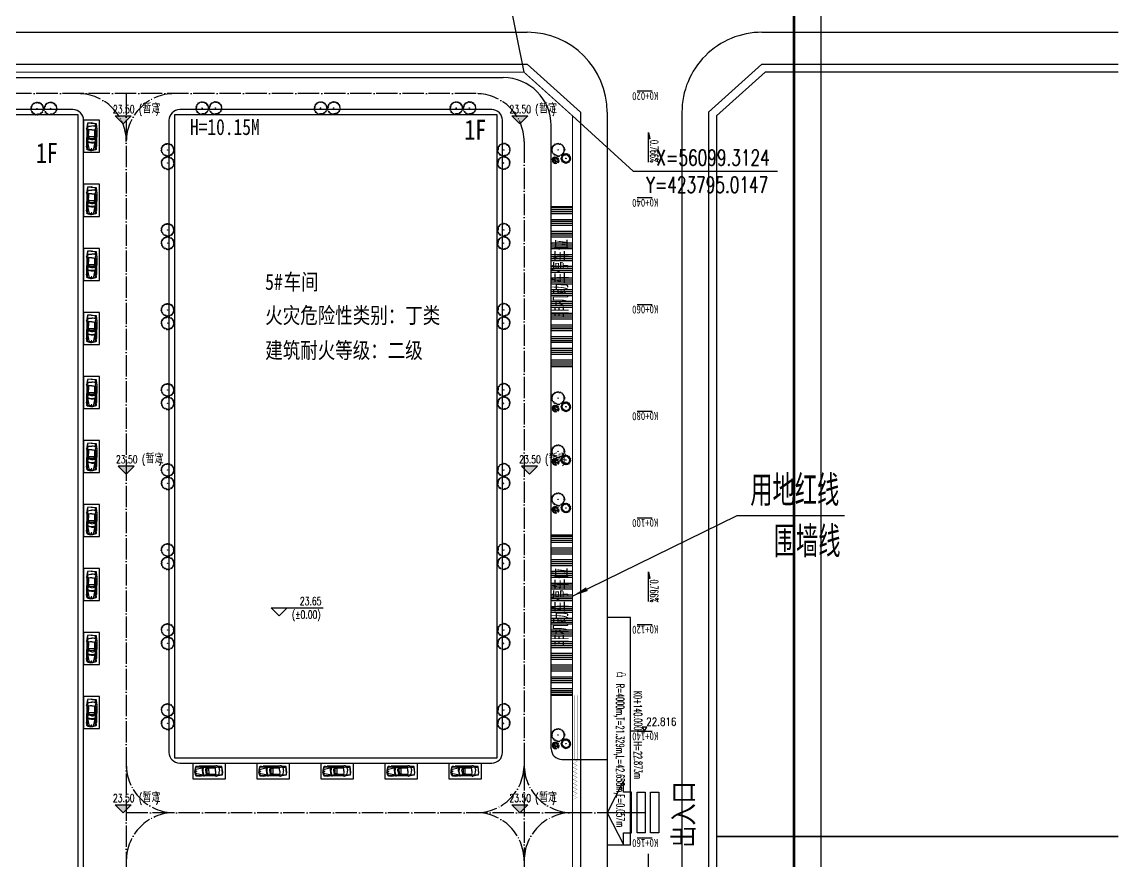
# Model space of a CAD drawing. Header units: millimetres. Extents: x 418304 to 847498, y 48187 to 111456.
# Drawn here: x 423691.9 to 423897.2, y 53794.3 to 53951.6 of the extents above; entities that cross this region are included whole.
import ezdxf

# ---------------------------------------------------------------- set-up
doc = ezdxf.new("R2010")
doc.units = ezdxf.units.MM
doc.header["$LTSCALE"] = 1000
doc.linetypes.add('DASH', pattern=[0.35, 0.25, -0.1])
doc.linetypes.add('DOTE', pattern=[2.42, 2, -0.2, 0.02, -0.2])
for name, color, linetype in [('A绿-1', 82, 'Continuous'), ('DIM_COOR', 3, 'Continuous'), ('DIM_ELEV', 3, 'Continuous'), ('DIM_LEAD', 3, 'Continuous'), ('PUB_TEXT', 7, 'Continuous'), ('TK', 4, 'Continuous'), ('TREE', 74, 'Continuous'), ('围墙线', 7, 'Continuous'), ('建设布局', 7, 'Continuous'), ('道路', 4, 'Continuous'), ('道路中心线', 1, 'DOTE'), ('道路线', 142, 'Continuous'), ('道路网', 7, 'Continuous'), ('高程设计数据', 7, 'Continuous')]:
    doc.layers.add(name, color=color, linetype=linetype)
doc.styles.add('_TCH_DIM', font='SIMPLEX', dxfattribs={"bigfont": 'GBCBIG'})
doc.styles.add('HZ', font='rs.shx', dxfattribs={"width": 0.8, "bigfont": 'hztxt.shx'})
doc.styles.add('图框字体', font='', dxfattribs={"width": 0.8})
doc.styles.add('等线体', font='simhei.ttf')
doc.styles.add('黑体', font='simhei.ttf', dxfattribs={"width": 0.8, "height": 3.5})
doc.styles.get('图框字体').set_extended_font_data('NSimSun')
doc.linetypes.add('FENCELINE2', pattern='A,0.25,-0.1,[132,ltypeshp.shx,S=0.1,R=0,X=-0.1,Y=0],-0.1,1', length=1.45)

# ---------------------------------------------------------------- blocks, each defined once
blk = doc.blocks.new('wetrewtewtre')
at = {"layer": '建设布局', "color": 8, "linetype": 'Continuous', "flags": 128}
for points in [[(423897.23, 56107.48), (423831.09, 56107.48), (423822.01, 56099.31), (423822.01, 55964.25), (423897.23, 55964.25)], [(423897.23, 56107.48), (423831.09, 56107.48), (423822.01, 56099.31), (423822.01, 55964.25), (423897.23, 55964.25)], [(423897.23, 55964.25), (423822.01, 55964.25), (423822.01, 55773.77), (423897.23, 55773.77)], [(423897.23, 55964.25), (423822.01, 55964.25), (423822.01, 55773.77), (423897.23, 55773.77)]]:
    blk.add_lwpolyline(points, dxfattribs=at)
at = {"layer": '道路网', "color": 8, "linetype": 'Continuous'}
for p, q in [((423342.15, 56114.98), (423786.51, 56114.98)), ((423342.15, 56114.98), (423786.51, 56114.98)), ((423830.51, 56114.98), (423897.23, 56114.98)), ((423830.51, 56114.98), (423897.23, 56114.98)), ((423342.15, 56108.98), (423786.51, 56108.98)), ((423342.15, 56108.98), (423786.51, 56108.98)), ((423786.51, 56108.98), (423796.51, 56099.98)), ((423786.51, 56108.98), (423796.51, 56099.98)), ((423820.51, 56099.98), (423830.51, 56108.98)), ((423820.51, 56099.98), (423830.51, 56108.98)), ((423830.51, 56108.98), (423897.23, 56108.98)), ((423830.51, 56108.98), (423897.23, 56108.98))]:
    blk.add_line(p, q, dxfattribs=at)
at = {"layer": '道路网', "color": 8, "linetype": 'Continuous', "lineweight": 30}
for p, q in [((423807.11, 56103.98), (423809.91, 56103.98)), ((423807.11, 56103.98), (423809.91, 56103.98)), ((423807.11, 56083.98), (423809.91, 56083.98)), ((423807.11, 56083.98), (423809.91, 56083.98)), ((423807.11, 56063.98), (423809.91, 56063.98)), ((423807.11, 56063.98), (423809.91, 56063.98)), ((423807.11, 56043.98), (423809.91, 56043.98)), ((423807.11, 56043.98), (423809.91, 56043.98)), ((423807.11, 56023.98), (423809.91, 56023.98)), ((423807.11, 56023.98), (423809.91, 56023.98)), ((423807.11, 56003.98), (423809.91, 56003.98)), ((423807.11, 56003.98), (423809.91, 56003.98)), ((423807.11, 55983.98), (423809.91, 55983.98)), ((423807.11, 55983.98), (423809.91, 55983.98)), ((423807.11, 55963.98), (423809.91, 55963.98)), ((423807.11, 55963.98), (423809.91, 55963.98))]:
    blk.add_line(p, q, dxfattribs=at)
at = {"layer": '道路网', "color": 8, "linetype": 'Continuous', "flags": 128}
for points in [[(423796.51, 56099.98), (423796.51, 55746.27), (423796.52, 55609.27)], [(423796.51, 56099.98), (423796.51, 55746.27), (423796.52, 55609.27)], [(423801.51, 56099.98), (423801.51, 55741.27), (423801.52, 55609.27)], [(423801.51, 56099.98), (423801.51, 55741.27), (423801.52, 55609.27)], [(423815.51, 56099.98), (423815.51, 55741.27), (423815.52, 55609.27)], [(423815.51, 56099.98), (423815.51, 55741.27), (423815.52, 55609.27)], [(423820.51, 56099.98), (423820.51, 55746.27), (423820.52, 55609.27)], [(423820.51, 56099.98), (423820.51, 55746.27), (423820.52, 55609.27)]]:
    blk.add_lwpolyline(points, dxfattribs=at)
at = {"layer": '道路网', "color": 8, "linetype": 'Continuous'}
for centre, start, end in [((423786.51, 56099.98), 0.0001, 90), ((423786.51, 56099.98), 0.0001, 90), ((423830.51, 56099.98), 90, 180.0001), ((423830.51, 56099.98), 90, 180.0001)]:
    blk.add_arc(centre, 15, start, end, dxfattribs=at)
at = {"layer": '道路网', "color": 8, "linetype": 'Continuous', "style": '等线体', "width": 0.8}
for s, p in [('K0+020', (423811.07, 56103.81)), ('K0+020', (423811.07, 56103.81)), ('K0+040', (423811.07, 56083.81)), ('K0+040', (423811.07, 56083.81)), ('K0+060', (423811.07, 56063.81)), ('K0+060', (423811.07, 56063.81)), ('K0+080', (423811.07, 56043.81)), ('K0+080', (423811.07, 56043.81)), ('K0+100', (423811.07, 56023.81)), ('K0+100', (423811.07, 56023.81)), ('K0+120', (423811.07, 56003.81)), ('K0+120', (423811.07, 56003.81)), ('K0+140', (423811.07, 55983.81)), ('K0+140', (423811.07, 55983.81)), ('K0+160', (423811.07, 55963.81)), ('K0+160', (423811.07, 55963.81))]:
    blk.add_text(s, height=1.5, rotation=181.0552, dxfattribs=at).set_placement(p)
blk = doc.blocks.new('dc')
for p, q in [((424933.93, 55036.82), (424930.88, 55042.78)), ((424930.88, 55042.78), (424930.88, 55040.62)), ((424924.28, 55033), (424924.27, 55040.62)), ((424924.27, 55040.62), (424925.8, 55040.62)), ((424925.8, 55040.62), (424925.8, 55033)), ((424926.82, 55033), (424926.81, 55040.62)), ((424926.81, 55040.62), (424928.34, 55040.62)), ((424928.34, 55040.62), (424928.34, 55033)), ((424930.88, 55040.62), (424929.35, 55040.62)), ((424929.35, 55040.62), (424929.36, 55033)), ((424930.89, 55030.84), (424933.93, 55036.82)), ((424925.8, 55033), (424924.28, 55033)), ((424928.34, 55033), (424926.82, 55033)), ((424929.36, 55033), (424930.89, 55033)), ((424930.89, 55033), (424930.89, 55030.84))]:
    blk.add_line(p, q)
blk = doc.blocks.new('A$C469E7AB7')
at = {"const_width": 30}
blk.add_lwpolyline([(375, 3000), (375, 3000)], dxfattribs=at)
at = {"layer": '围墙线', "linetype": 'Continuous'}
for points, const_width in [([(375, 10500), (-375, 10125)], 30), ([(-375, 10125), (375, 9750)], 30), ([(375, 9750), (-375, 9375)], 30), ([(375, 9750), (-375, 9375)], 30), ([(-375, 9375), (375, 9000)], 30), ([(-375, 9375), (375, 9000)], 30), ([(375, 9000), (-375, 8625)], 30), ([(-375, 8625), (375, 8250)], 30), ([(375, 8250), (-375, 7875)], 30), ([(-375, 7875), (375, 7500)], 30), ([(375, 7500), (-375, 7125)], 30), ([(-375, 7125), (375, 6750)], 30), ([(375, 6750), (-375, 6375)], 30), ([(-375, 6375), (375, 6000)], 30), ([(375, 6000), (-375, 5625)], 30), ([(375, 6000), (-375, 5625)], 30), ([(-375, 5625), (375, 5250)], 30), ([(-375, 5625), (375, 5250)], 30), ([(375, 5250), (-375, 4875)], 30), ([(-375, 4875), (375, 4500)], 30), ([(375, 4500), (-375, 4125)], 30), ([(-375, 4125), (375, 3750)], 30), ([(-500, -9000), (500, -9000), (500, 3000), (-500, 3000), (-500, -9000)], 20), ([(375, 3750), (-375, 3375)], 30), ([(-375, 3375), (375, 3000)], 30), ([(-200, 3000), (-200, -9000)], 20), ([(200, -9000), (200, 3000)], 20)]:
    blk.add_lwpolyline(points, dxfattribs=dict(at, const_width=const_width))
blk = doc.blocks.new('004')
at = {"layer": 'A绿-1', "color": 8}
for p, q in [((-1068, 284), (-1052, 317)), ((-942, 226), (-1068, 284)), ((-1060, 128), (-1052, 186)), ((-966, 56), (-1060, 128)), ((-1052, 317), (-911, 278)), ((-1052, 186), (-950, 121)), ((-1052, -69), (-1052, 3)), ((-1052, 3), (-966, -3)), ((-982, 428), (-966, 461)), ((-927, 415), (-982, 428)), ((-966, 461), (-864, 454)), ((-966, -3), (-966, 56)), ((-950, 121), (-942, 226)), ((-942, 369), (-927, 415)), ((-887, 324), (-942, 369)), ((-911, 278), (-887, 324)), ((-872, 605), (-895, 533)), ((-895, 533), (-864, 481)), ((-825, 585), (-872, 605)), ((-864, 454), (-840, 461)), ((-793, 644), (-825, 585)), ((-762, 716), (-809, 677)), ((-809, 677), (-793, 644)), ((-699, 834), (-770, 749)), ((-770, 749), (-723, 742)), ((-723, 651), (-762, 716)), ((-723, 742), (-691, 683)), ((-691, 683), (-723, 651)), ((-691, 762), (-699, 834)), ((-534, 794), (-691, 762)), ((-511, 892), (-605, 840)), ((-605, 840), (-534, 794)), ((-456, 866), (-511, 892)), ((-401, 899), (-456, 866)), ((-354, 971), (-440, 997)), ((-440, 997), (-401, 899)), ((-283, 860), (-354, 971)), ((-276, 925), (-283, 860)), ((-244, 925), (-276, 925)), ((-205, 1023), (-268, 997)), ((-268, 997), (-244, 925)), ((-182, 945), (-205, 1023)), ((-134, 964), (-182, 945)), ((70, 1036), (-9, 1030)), ((-9, 1030), (-9, 991)), ((70, 977), (70, 1036)), ((93, 938), (70, 977)), ((132, 906), (93, 938)), ((179, 1023), (132, 906)), ((250, 1017), (179, 1023)), ((266, 945), (250, 1017)), ((321, 912), (266, 945)), ((360, 945), (321, 977)), ((321, 977), (321, 912)), ((360, 847), (360, 945)), ((399, 814), (360, 847)), ((438, 853), (399, 814)), ((478, 827), (438, 853)), ((525, 879), (478, 827)), ((564, 847), (525, 879)), ((532, 768), (564, 847)), ((572, 703), (532, 768)), ((564, 670), (572, 703)), ((595, 638), (564, 670)), ((658, 664), (595, 638)), ((697, 618), (658, 664)), ((744, 670), (697, 618)), ((783, 605), (744, 670)), ((791, 481), (783, 605)), ((830, 500), (791, 481)), ((807, 409), (870, 487)), ((838, 343), (807, 409)), ((870, 487), (830, 500)), ((932, 363), (838, 343)), ((932, 200), (885, 200)), ((885, 200), (909, 160)), ((925, 101), (901, 69)), ((901, 69), (972, 16)), ((909, 278), (964, 311)), ((932, 232), (909, 278)), ((909, 160), (972, 160)), ((972, 160), (925, 101)), ((964, 311), (932, 363)), ((972, 16), (972, -69)), ((-1044, -154), (-1068, -193)), ((-1068, -193), (-1029, -219)), ((-989, -108), (-1052, -69)), ((-982, -173), (-1044, -154)), ((-1029, -219), (-1005, -166)), ((-1013, -278), (-989, -258)), ((-997, -310), (-1013, -278)), ((-919, -356), (-997, -310)), ((-974, -173), (-989, -108)), ((-989, -258), (-950, -278)), ((-934, -180), (-974, -173)), ((-950, -278), (-927, -251)), ((-942, -526), (-927, -480)), ((-864, -500), (-942, -526)), ((-927, -251), (-934, -180)), ((-927, -480), (-887, -441)), ((-887, -441), (-919, -356)), ((-887, -585), (-840, -533)), ((-848, -644), (-887, -585)), ((-840, -533), (-864, -500)), ((-801, -585), (-848, -644)), ((-762, -618), (-801, -585)), ((-636, -729), (-715, -657)), ((-683, -788), (-636, -729)), ((-629, -853), (-683, -788)), ((-574, -801), (-629, -853)), ((-401, -853), (-574, -801)), ((-425, -944), (-401, -853)), ((-385, -964), (-425, -944)), ((-338, -944), (-385, -964)), ((-299, -944), (-338, -944)), ((-260, -1010), (-299, -944)), ((-229, -912), (-260, -1010)), ((-182, -912), (-229, -912)), ((-189, -1010), (-182, -912)), ((-127, -1023), (-189, -1010)), ((-119, -938), (-127, -1023)), ((-56, -958), (-119, -938)), ((-56, -1010), (-56, -958)), ((-17, -997), (-56, -1010)), ((70, -1016), (-17, -997)), ((109, -925), (70, -951)), ((70, -951), (70, -1016)), ((132, -1023), (109, -925)), ((195, -997), (132, -1023)), ((226, -944), (164, -944)), ((164, -944), (195, -997)), ((250, -984), (226, -944)), ((297, -964), (250, -984)), ((297, -833), (274, -918)), ((274, -918), (297, -964)), ((328, -912), (297, -833)), ((360, -918), (328, -912)), ((383, -892), (360, -918)), ((407, -866), (383, -892)), ((438, -873), (407, -866)), ((423, -886), (438, -873)), ((454, -918), (423, -886)), ((470, -807), (446, -801)), ((446, -801), (485, -853)), ((564, -853), (454, -918)), ((509, -794), (470, -807)), ((485, -853), (548, -833)), ((556, -735), (493, -761)), ((493, -761), (509, -794)), ((548, -833), (564, -853)), ((650, -794), (556, -735)), ((674, -761), (650, -794)), ((705, -637), (666, -683)), ((666, -683), (674, -761)), ((760, -650), (705, -637)), ((783, -618), (760, -650)), ((776, -513), (768, -552)), ((768, -552), (830, -585)), ((799, -448), (776, -513)), ((807, -618), (783, -618)), ((815, -493), (799, -448)), ((830, -585), (807, -618)), ((862, -474), (815, -493)), ((870, -278), (846, -336)), ((846, -336), (885, -435)), ((885, -435), (862, -474)), ((948, -310), (870, -278)), ((972, -69), (901, -95)), ((901, -95), (901, -180)), ((901, -180), (948, -219)), ((948, -219), (972, -271)), ((972, -271), (948, -310))]:
    blk.add_line(p, q, dxfattribs=at)
blk.add_circle((-32, 10), 31.3, dxfattribs=at)
blk = doc.blocks.new('106')
at = {"layer": 'A绿-1', "color": 8}
for p, q in [((-0.45, 0.07), (-0.4, 0.05)), ((-0.31, 0), (-0.45, 0.07)), ((-0.43, 0.15), (-0.38, 0.12)), ((-0.31, 0.05), (-0.43, 0.15)), ((-0.39, 0.22), (-0.36, 0.19)), ((-0.29, 0.1), (-0.39, 0.22)), ((-0.35, 0.29), (-0.32, 0.25)), ((-0.27, 0.15), (-0.35, 0.29)), ((-0.29, 0.34), (-0.27, 0.3)), ((-0.24, 0.2), (-0.29, 0.34)), ((-0.23, 0.39), (-0.21, 0.34)), ((-0.2, 0.24), (-0.23, 0.39)), ((-0.16, 0.43), (-0.15, 0.38)), ((-0.16, 0.27), (-0.16, 0.43)), ((-0.11, 0.29), (-0.08, 0.45)), ((-0.08, 0.45), (-0.08, 0.4)), ((-0.05, 0.31), (0, 0.45)), ((0, 0.45), (-0.01, 0.41)), ((0, 0.31), (0.08, 0.45)), ((0.05, 0.31), (0.15, 0.43)), ((0.08, 0.45), (0.06, 0.4)), ((0.11, 0.29), (0.23, 0.4)), ((0.15, 0.43), (0.13, 0.39)), ((0.16, 0.27), (0.29, 0.35)), ((0.23, 0.4), (0.19, 0.36)), ((0.2, 0.24), (0.35, 0.3)), ((0.24, 0.2), (0.4, 0.23)), ((0.29, 0.35), (0.25, 0.32)), ((0.27, 0.16), (0.43, 0.16)), ((0.35, 0.3), (0.3, 0.27)), ((0.3, 0.11), (0.45, 0.08)), ((0.31, 0.06), (0.46, 0)), ((0.32, 0), (0.45, -0.07)), ((0.4, 0.23), (0.35, 0.22)), ((0.43, 0.16), (0.38, 0.15)), ((0.45, 0.08), (0.4, 0.09)), ((0.46, 0), (0.41, 0.02)), ((-0.45, -0.01), (-0.4, -0.02)), ((-0.3, -0.06), (-0.45, -0.01)), ((-0.44, -0.08), (-0.39, -0.09)), ((-0.29, -0.11), (-0.44, -0.08)), ((-0.42, -0.16), (-0.37, -0.15)), ((-0.27, -0.16), (-0.42, -0.16)), ((-0.23, -0.2), (-0.39, -0.23)), ((-0.39, -0.23), (-0.34, -0.22)), ((-0.19, -0.24), (-0.34, -0.3)), ((-0.34, -0.3), (-0.3, -0.27)), ((-0.15, -0.27), (-0.29, -0.35)), ((-0.29, -0.35), (-0.24, -0.32)), ((-0.1, -0.3), (-0.22, -0.4)), ((-0.22, -0.4), (-0.19, -0.36)), ((-0.05, -0.31), (-0.15, -0.43)), ((-0.15, -0.43), (-0.12, -0.39)), ((0.01, -0.31), (-0.07, -0.45)), ((-0.07, -0.45), (-0.05, -0.4)), ((0.06, -0.31), (0.01, -0.46)), ((0.01, -0.46), (0.02, -0.41)), ((0.11, -0.29), (0.09, -0.45)), ((0.09, -0.45), (0.09, -0.4)), ((0.16, -0.27), (0.16, -0.43)), ((0.16, -0.43), (0.16, -0.38)), ((0.21, -0.24), (0.24, -0.39)), ((0.24, -0.39), (0.22, -0.34)), ((0.25, -0.2), (0.3, -0.35)), ((0.28, -0.15), (0.36, -0.29)), ((0.3, -0.35), (0.28, -0.3)), ((0.3, -0.1), (0.4, -0.22)), ((0.31, -0.05), (0.43, -0.15)), ((0.36, -0.29), (0.32, -0.25)), ((0.4, -0.22), (0.36, -0.19)), ((0.43, -0.15), (0.39, -0.12)), ((0.45, -0.07), (0.41, -0.06))]:
    blk.add_line(p, q, dxfattribs=at)
blk.add_circle((0, 0), 0.0254, dxfattribs=at)
blk = doc.blocks.new('A$C3C3C514D')
at = {"color": 8}
for p, q in [((985, 2274), (0, 2152)), ((510, 2000), (1, 2202)), ((1376, 2264), (3, 2272)), ((1065, 1996), (5, 2012)), ((439, 1909), (9, 1960)), ((1448, 2052), (10, 2362)), ((774, 2001), (13, 1915)), ((2135, 2150), (22, 1847)), ((2135, 2150), (33, 2466)), ((658, 1927), (45, 1758)), ((533, 2271), (50, 2633)), ((51, 1686), (1027, 1810)), ((1836, 2067), (97, 1514)), ((539, 1655), (143, 1412)), ((1751, 1563), (187, 1276)), ((754, 3022), (194, 3045)), ((546, 1182), (227, 1190)), ((1385, 1488), (279, 1092)), ((314, 3273), (754, 3022)), ((1531, 1264), (321, 1022)), ((918, 1321), (379, 933)), ((1605, 3000), (469, 3494)), ((1951, 1835), (483, 794)), ((1027, 1810), (539, 1655)), ((539, 1655), (539, 1655)), ((2072, 2430), (549, 3589)), ((1302, 1353), (558, 706)), ((1440, 1141), (558, 706)), ((973, 832), (600, 662)), ((1327, 3257), (603, 3647)), ((847, 3366), (661, 3703)), ((1178, 1009), (672, 590)), ((1152, 750), (691, 573)), ((900, 3478), (708, 3738)), ((1353, 1023), (748, 521)), ((1605, 3000), (751, 3787)), ((1404, 827), (806, 473)), ((984, 3455), (812, 3811)), ((1075, 3468), (865, 3847)), ((1951, 1835), (898, 404)), ((1238, 716), (947, 369)), ((1327, 3257), (975, 3955)), ((2179, 2417), (975, 3955)), ((1258, 561), (1009, 329)), ((1871, 1681), (1102, 274)), ((1474, 3317), (1125, 4045)), ((1340, 3596), (1210, 4088)), ((1384, 524), (1212, 216)), ((1477, 961), (1309, 172)), ((1942, 612), (1418, 129)), ((1751, 3803), (1478, 4197)), ((2147, 905), (1570, 80)), ((2296, 2298), (1605, 3000)), ((1919, 3296), (1620, 4239)), ((2209, 1495), (1767, 35)), ((2115, 529), (1808, 28)), ((1826, 4286), (1919, 3296)), ((2013, 694), (1897, 15)), ((2216, 1566), (2051, 2)), ((2220, 538), (2146, 0)), ((2176, 1176), (2243, 2)), ((2490, 2732), (3940, 3353)), ((2490, 2732), (4010, 3243)), ((2674, 953), (3081, 210)), ((2775, 3382), (3114, 4079)), ((2775, 3382), (3301, 3974)), ((2790, 723), (2896, 122)), ((2861, 1371), (3697, 653)), ((2938, 2122), (4093, 1221)), ((3070, 2927), (4073, 3126)), ((3120, 1141), (3574, 536)), ((3125, 1964), (4195, 1522)), ((3135, 3755), (3501, 3831)), ((3589, 3756), (3285, 3427)), ((3285, 3427), (3744, 3603)), ((3516, 2534), (4262, 2582)), ((3556, 2540), (4283, 2465)), ((3564, 3199), (3831, 3501)), ((3688, 3053), (4142, 2976)), ((3824, 1674), (4261, 1716)), ((4209, 1516), (3824, 1674))]:
    blk.add_line(p, q, dxfattribs=at)
blk = doc.blocks.new('GeYuanFrame_03105221', base_point=(11.55, 13.52))
at = {"layer": 'TK'}
blk.add_lwpolyline([(11.55, 854.52), (1497.55, 854.52), (1497.55, 13.52), (11.55, 13.52)], close=True, dxfattribs=at)
at = {"layer": 'TK', "const_width": 1}
blk.add_lwpolyline([(1487.55, 844.52), (1487.55, 23.52), (36.55, 23.52), (36.55, 844.52)], close=True, dxfattribs=at)
blk = doc.blocks.new('$plan$00001328')
at = {"layer": '道路线', "color": 8}
for p, q in [((-2279, 116), (-2219, 807)), ((-2254, 116), (-2194, 806)), ((-2219, 807), (-1493, 889)), ((-1551, 693), (-2199, 695)), ((-1707, 230), (-1717, -16)), ((-1667, 459), (-1707, 230)), ((-1551, 693), (-1667, 459)), ((-1508, 707), (-1562, 671)), ((-1493, 889), (-1285, 919)), ((-979, 619), (-1374, 729)), ((-1053, 923), (-878, 906)), ((-1023, 812), (1078, 831)), ((-582, 620), (-1023, 812)), ((-1019, -34), (-1015, 284)), ((-1015, 284), (-979, 619)), ((626, 562), (-988, 538)), ((-878, 906), (1645, 899)), ((6, 627), (-582, 620)), ((-21, 822), (6, 627)), ((116, 823), (74, 627)), ((623, 633), (74, 627)), ((223, 404), (223, -456)), ((586, 444), (263, 444)), ((1224, 895), (623, 633)), ((1249, 767), (626, 562)), ((626, -456), (626, 404)), ((810, 258), (722, 594)), ((822, -38), (810, 258)), ((1370, 583), (1207, 751)), ((2643, 745), (1249, 767)), ((2844, 342), (1302, 653)), ((1448, 334), (1370, 583)), ((1469, -41), (1448, 334)), ((1645, 899), (2034, 915)), ((2034, 915), (2086, 904)), ((2427, 855), (2086, 904)), ((2367, 864), (2369, 870)), ((2369, 870), (2650, 842)), ((2604, 806), (2427, 855)), ((2787, 351), (2640, 772)), ((2720, 782), (2894, 148)), ((2762, 16), (2740, 362)), ((2816, 347), (2866, 112)), ((-2279, -163), (-2219, -855)), ((-2254, -163), (-2194, -854)), ((-2219, -855), (-1493, -937)), ((-1551, -741), (-2199, -743)), ((-1706, -277), (-1717, -32)), ((-1667, -507), (-1707, -277)), ((-1551, -741), (-1667, -507)), ((-1508, -755), (-1562, -719)), ((-1493, -937), (-1285, -966)), ((-1374, -776), (-1374, -777)), ((-979, -667), (-1371, -776)), ((-1053, -971), (-878, -954)), ((-582, -668), (-1023, -860)), ((-1023, -860), (1078, -879)), ((-1019, -14), (-1015, -332)), ((-1015, -332), (-979, -667)), ((626, -610), (-988, -585)), ((-878, -954), (1645, -947)), ((8, -674), (-582, -668)), ((-17, -869), (8, -674)), ((623, -681), (73, -675)), ((111, -870), (73, -675)), ((263, -496), (586, -496)), ((1224, -943), (623, -681)), ((1249, -815), (626, -610)), ((810, -306), (722, -641)), ((822, -10), (810, -306)), ((1370, -631), (1207, -799)), ((2643, -793), (1249, -815)), ((2844, -390), (1302, -701)), ((1448, -382), (1370, -630)), ((1469, -7), (1448, -382)), ((1645, -947), (2034, -963)), ((2034, -963), (2086, -952)), ((2427, -903), (2086, -952)), ((2367, -911), (2369, -918)), ((2369, -918), (2650, -889)), ((2604, -854), (2427, -903)), ((2787, -399), (2640, -820)), ((2720, -830), (2894, -195)), ((2762, -64), (2740, -410)), ((2816, -395), (2866, -160))]:
    blk.add_line(p, q, dxfattribs=at)
blk.add_circle((2608, -21), 62.7, dxfattribs=at)
for centre, radius, start, end in [((-665, -24), 1620, 175.05924, 184.94076), ((-640, -24), 1620, 175.05924, 184.94076), ((-1418, 573), 162, 74.46936, 123.73593), ((-1148, -44), 972, 84.37428, 98.07159), ((263, 404), 40, 90, 180), ((586, 404), 40, 0, 90), ((-191, -40), 1591, 331.45596, 29.52266), ((2589, 754), 54, 19.21062, 74.51383), ((2642, 761), 81, 15.33853, 84.1898), ((2115, -24), 648, 356.47351, 3.52649), ((2233, -24), 648, 347.90524, 12.09476), ((2269, -24), 648, 344.66147, 15.33853), ((-1418, -621), 162, 236.26405, 286.81983), ((-1148, -4), 972, 261.92841, 275.62572), ((263, -456), 40, 180, 270), ((586, -456), 40, 270, 0), ((2589, -802), 54, 285.48617, 340.78938), ((2642, -809), 81, 275.8102, 344.66147)]:
    blk.add_arc(centre, radius, start, end, dxfattribs=at)

msp = doc.modelspace()

# ---------------------------------------------------------------- hatches: boundary and pattern name
h = msp.add_hatch()
h.set_pattern_fill('ANSI34', color=251, scale=0.2304, angle=315, style=0)
h.set_pattern_definition([(0, (0, -2103.7593), (4e-16, 2.19456), []), (0, (0.3658, -2104.125), (4e-16, 2.19456), []), (0, (0.7315, -2104.4908), (4e-16, 2.19456), []), (0, (1.0973, -2104.8566), (4e-16, 2.19456), [])])
h.paths.add_polyline_path([(423795.015, 53916.933), (423791.015, 53916.933), (423791.015, 53886.933), (423795.015, 53886.933)])
h.paths.add_polyline_path([(423795.176, 53895.759), (423795.176, 53911.588), (423790.868, 53911.588), (423790.868, 53895.759)], flags=9)
h = msp.add_hatch()
h.set_pattern_fill('ANSI34', color=251, scale=0.2304, angle=315, style=0)
h.set_pattern_definition([(0, (0, -2165.3313), (4e-16, 2.19456), []), (0, (0.3658, -2165.697), (4e-16, 2.19456), []), (0, (0.7315, -2166.0629), (4e-16, 2.19456), []), (0, (1.0973, -2166.4286), (4e-16, 2.19456), [])])
h.paths.add_polyline_path([(423795.015, 53855.361), (423791.015, 53855.361), (423791.015, 53825.361), (423795.015, 53825.361)])
h.paths.add_polyline_path([(423795.176, 53834.186), (423795.176, 53850.016), (423790.868, 53850.016), (423790.868, 53834.186)], flags=9)
at = {"layer": 'DIM_ELEV'}
for points in [[(423710.839, 53932.457), (423709.339, 53933.957), (423712.339, 53933.957)], [(423785.128, 53932.457), (423783.628, 53933.957), (423786.628, 53933.957)], [(423711.41, 53866.835), (423712.91, 53868.335), (423709.91, 53868.335)], [(423786.955, 53866.835), (423788.455, 53868.335), (423785.455, 53868.335)], [(423710.839, 53803.348), (423709.339, 53804.848), (423712.339, 53804.848)], [(423785.128, 53803.348), (423783.628, 53804.848), (423786.628, 53804.848)]]:
    msp.add_hatch(color=256, dxfattribs=at).paths.add_polyline_path(points)

# ---------------------------------------------------------------- linework, layer by layer
at = {"color": 1, "linetype": 'DASH', "ltscale": 0.02, "const_width": 0.2}
msp.add_lwpolyline([(423795.015, 53547.806), (423431.612, 53547.84), (423431.612, 53687.774), (423600.93, 53687.774), (423600.93, 53942.149), (423785.939, 53942.149), (423795.015, 53933.981), (423795.015, 53547.806)], dxfattribs=at)
at = {"linetype": 'FENCELINE2', "ltscale": 0.005, "const_width": 0.1}
msp.add_lwpolyline([(423795.015, 53547.806), (423431.612, 53547.84), (423431.612, 53687.774), (423600.93, 53687.774), (423600.93, 53942.149), (423785.939, 53942.149), (423795.015, 53933.981), (423795.015, 53813.361)], dxfattribs=at)
for points in [[(423702.41, 53693.674), (423702.41, 53934.149), (423611.93, 53934.149), (423611.93, 53693.674)], [(423780.89, 53934.149), (423720.41, 53934.149), (423720.41, 53813.669), (423780.89, 53813.669)]]:
    msp.add_lwpolyline(points, close=True)
at = {"layer": 'DIM_COOR', "color": 3}
for p, q in [((423785.939, 53942.149), (423781.185, 53965.859)), ((423795.015, 53933.981), (423806.358, 53923.605)), ((423806.358, 53923.605), (423833.418, 53923.605))]:
    msp.add_line(p, q, dxfattribs=at)
at = {"layer": 'DIM_ELEV'}
for p, q in [((423710.839, 53932.457), (423709.339, 53933.957)), ((423709.339, 53933.957), (423712.339, 53933.957)), ((423710.839, 53932.457), (423712.339, 53933.957)), ((423785.128, 53932.457), (423783.628, 53933.957)), ((423783.628, 53933.957), (423786.628, 53933.957)), ((423785.128, 53932.457), (423786.628, 53933.957)), ((423711.41, 53866.835), (423709.91, 53868.335)), ((423712.91, 53868.335), (423709.91, 53868.335)), ((423711.41, 53866.835), (423712.91, 53868.335)), ((423786.955, 53866.835), (423785.455, 53868.335)), ((423788.455, 53868.335), (423785.455, 53868.335)), ((423786.955, 53866.835), (423788.455, 53868.335)), ((423740.052, 53840.269), (423738.552, 53841.769)), ((423738.552, 53841.769), (423748.279, 53841.769)), ((423740.052, 53840.269), (423741.552, 53841.769)), ((423710.839, 53803.348), (423709.339, 53804.848)), ((423709.339, 53804.848), (423712.339, 53804.848)), ((423710.839, 53803.348), (423712.339, 53804.848)), ((423785.128, 53803.348), (423783.628, 53804.848)), ((423783.628, 53804.848), (423786.628, 53804.848)), ((423785.128, 53803.348), (423786.628, 53804.848))]:
    msp.add_line(p, q, dxfattribs=at)
at = {"layer": 'DIM_LEAD'}
for p, q in [((423795.015, 53843.963), (423825.862, 53859.049)), ((423825.862, 53859.049), (423845.954, 53859.049))]:
    msp.add_line(p, q, dxfattribs=at)
msp.add_lwpolyline([(423795.015, 53843.963, 0, 0.8, 0), (423797.71, 53845.281, 0, 0, 0)], format="xyseb", dxfattribs=at)
at = {"layer": '道路', "color": 8}
for p, q in [((423600.93, 53941.149), (423782.015, 53941.149)), ((423791.015, 53815.361), (423791.015, 53932.149)), ((423795.015, 53916.933), (423791.015, 53916.933)), ((423795.015, 53886.933), (423791.015, 53886.933)), ((423795.015, 53855.361), (423791.015, 53855.361)), ((423795.015, 53825.361), (423791.015, 53825.361)), ((423793.015, 53813.361), (423801.515, 53813.361))]:
    msp.add_line(p, q, dxfattribs=at)
for points in [[(423703.41, 53694.674), (423703.41, 53933.149, 0.4142136), (423701.41, 53935.149), (423612.93, 53935.149, 0.4142136), (423610.93, 53933.149), (423610.93, 53694.674, 0.4142136), (423612.93, 53692.674), (423701.41, 53692.674, 0.4142136)], [(423779.89, 53935.149), (423721.41, 53935.149, 0.4142136), (423719.41, 53933.149), (423719.41, 53814.669, 0.4142136), (423721.41, 53812.669), (423779.89, 53812.669, 0.4142136), (423781.89, 53814.669), (423781.89, 53933.149, 0.4142136)]]:
    msp.add_lwpolyline(points, format="xyb", close=True, dxfattribs=at)
for centre, radius, start, end in [((423782.015, 53932.149), 9, 0, 90), ((423793.015, 53815.361), 2, 180, 270)]:
    msp.add_arc(centre, radius, start, end, dxfattribs=at)
at = {"layer": '道路中心线', "color": 8, "linetype": 'DOTE', "ltscale": 0.002}
for p, q in [((423776.952, 53938.149), (423615.43, 53938.149)), ((423711.41, 53938.149), (423711.41, 53686.737)), ((423785.952, 53929.149), (423785.952, 53695.737)), ((423808.515, 53803.378), (423711.41, 53803.378))]:
    msp.add_line(p, q, dxfattribs=at)
for centre, start, end in [((423702.41, 53929.149), 0, 90), ((423720.41, 53929.149), 90, 180), ((423776.952, 53929.149), 0, 90), ((423720.41, 53812.378), 180, 270), ((423776.952, 53812.378), 270, 0), ((423794.952, 53812.378), 180, 270), ((423720.41, 53794.378), 90, 180), ((423776.952, 53794.378), 0, 90), ((423794.952, 53794.378), 90, 180)]:
    msp.add_arc(centre, 9, start, end, dxfattribs=at)
at = {"layer": '道路线', "color": 8}
for points in [[(423703.41, 53927.149), (423706.41, 53927.149), (423706.41, 53933.149), (423703.41, 53933.149)], [(423703.41, 53915.149), (423706.41, 53915.149), (423706.41, 53921.149), (423703.41, 53921.149)], [(423703.41, 53903.149), (423706.41, 53903.149), (423706.41, 53909.149), (423703.41, 53909.149)], [(423703.41, 53891.149), (423706.41, 53891.149), (423706.41, 53897.149), (423703.41, 53897.149)], [(423703.41, 53879.149), (423706.41, 53879.149), (423706.41, 53885.149), (423703.41, 53885.149)], [(423703.41, 53867.149), (423706.41, 53867.149), (423706.41, 53873.149), (423703.41, 53873.149)], [(423703.41, 53855.149), (423706.41, 53855.149), (423706.41, 53861.149), (423703.41, 53861.149)], [(423703.41, 53843.149), (423706.41, 53843.149), (423706.41, 53849.149), (423703.41, 53849.149)], [(423703.41, 53831.149), (423706.41, 53831.149), (423706.41, 53837.149), (423703.41, 53837.149)], [(423703.41, 53819.149), (423706.41, 53819.149), (423706.41, 53825.149), (423703.41, 53825.149)], [(423723.91, 53809.669), (423723.91, 53812.669), (423729.91, 53812.669), (423729.91, 53809.669)], [(423735.91, 53809.669), (423735.91, 53812.669), (423741.91, 53812.669), (423741.91, 53809.669)], [(423747.91, 53809.669), (423747.91, 53812.669), (423753.91, 53812.669), (423753.91, 53809.669)], [(423759.91, 53809.669), (423759.91, 53812.669), (423765.91, 53812.669), (423765.91, 53809.669)], [(423771.91, 53809.669), (423771.91, 53812.669), (423777.91, 53812.669), (423777.91, 53809.669)]]:
    msp.add_lwpolyline(points, close=True, dxfattribs=at)
at = {"layer": '高程设计数据', "color": 1, "linetype": 'Continuous'}
for p, q in [((423805.865, 53839.978), (423801.515, 53839.978)), ((423805.865, 53839.978), (423801.515, 53839.978)), ((423805.865, 53797.32), (423805.865, 53839.978)), ((423805.865, 53797.32), (423805.865, 53839.978)), ((423808.515, 53818.649), (423805.865, 53818.649)), ((423808.515, 53818.649), (423805.865, 53818.649)), ((423805.865, 53797.32), (423801.515, 53797.32)), ((423805.865, 53797.32), (423801.515, 53797.32))]:
    msp.add_line(p, q, dxfattribs=at)
at = {"layer": '高程设计数据', "color": 4, "linetype": 'Continuous', "flags": 128}
for points in [[(423809.262, 53925.32), (423809.257, 53930.893), (423809.481, 53929.676), (423809.258, 53929.676)], [(423809.262, 53925.32), (423809.257, 53930.893), (423809.481, 53929.676), (423809.258, 53929.676)], [(423809.262, 53842.929), (423809.257, 53848.502), (423809.481, 53847.285), (423809.258, 53847.285)], [(423809.262, 53842.929), (423809.257, 53848.502), (423809.481, 53847.285), (423809.258, 53847.285)], [(423809.191, 53795.68), (423809.185, 53790.107), (423809.41, 53791.324), (423809.186, 53791.324)], [(423809.191, 53795.68), (423809.185, 53790.107), (423809.41, 53791.324), (423809.186, 53791.324)]]:
    msp.add_lwpolyline(points, dxfattribs=at)
at = {"layer": '高程设计数据', "color": 1, "linetype": 'Continuous', "flags": 128}
msp.add_lwpolyline([(423808.515, 53818.649), (423808.957, 53819.415), (423808.073, 53819.415)], close=True, dxfattribs=at)
msp.add_lwpolyline([(423808.515, 53818.649), (423808.957, 53819.415), (423808.073, 53819.415)], close=True, dxfattribs=at)

# ---------------------------------------------------------------- block references
for name, p, xscale, yscale, zscale, rotation in [('GeYuanFrame_03105221', (423421.008, 54089.473), 0.5, 0.5, 0.5, 270), ('A$C469E7AB7', (423795.515, 53816.361), 0.001, 0.001, 0.001, 180)]:
    msp.add_blockref(name, p, dxfattribs=dict(xscale=xscale, yscale=yscale, zscale=zscale, rotation=rotation))
msp.add_blockref('wetrewtewtre', (0, -2165.331))
at = {"rotation": 180}
msp.add_blockref('dc', (848735.445, 108840.193), dxfattribs=at)
at = {"layer": 'A绿-1'}
for name, p, xscale, yscale, zscale, rotation in [('004', (423694.701, 53935.388), 0.001167051214724779, 0.00116705121472478, -0.00116705121472478, 110.3603193262186), ('004', (423697.179, 53935.402), 0.001167051214724779, 0.00116705121472478, -0.00116705121472478, 110.3603193262186), ('004', (423725.614, 53935.465), 0.001167051214724779, 0.00116705121472478, -0.00116705121472478, 110.3603193262186), ('004', (423728.092, 53935.478), 0.001167051214724779, 0.00116705121472478, -0.00116705121472478, 110.3603193262186), ('004', (423747.799, 53935.465), 0.001167051214724779, 0.00116705121472478, -0.00116705121472478, 110.3603193262186), ('004', (423750.278, 53935.478), 0.001167051214724779, 0.00116705121472478, -0.00116705121472478, 110.3603193262186), ('004', (423773.21, 53935.465), 0.001167051214724779, 0.00116705121472478, -0.00116705121472478, 110.3603193262186), ('004', (423775.688, 53935.478), 0.001167051214724779, 0.00116705121472478, -0.00116705121472478, 110.3603193262186), ('004', (423719.118, 53927.601), 0.001167051214724779, 0.00116705121472478, -0.00116705121472478, 200.3603193262186), ('004', (423782.182, 53927.601), -0.001167051214724779, 0.00116705121472478, -0.00116705121472478, 159.6396806737815), ('004', (423792.277, 53927.618), 0.00116705121472478, 0.00116705121472478, -0.00116705121472478, 196.4296013010655), ('004', (423719.132, 53925.123), 0.001167051214724779, 0.00116705121472478, -0.00116705121472478, 200.3603193262186), ('004', (423782.168, 53925.123), -0.001167051214724779, 0.00116705121472478, -0.00116705121472478, 159.6396806737815), ('106', (423793.768, 53926.004), 2.039962694467977, 2.039962694607675, 2.039962694502081, 264.9820240038009), ('004', (423719.118, 53912.601), 0.001167051214724779, 0.00116705121472478, -0.00116705121472478, 200.3603193262186), ('004', (423782.182, 53912.601), -0.001167051214724779, 0.00116705121472478, -0.00116705121472478, 159.6396806737815), ('004', (423719.132, 53910.123), 0.001167051214724779, 0.00116705121472478, -0.00116705121472478, 200.3603193262186), ('004', (423782.168, 53910.123), -0.001167051214724779, 0.00116705121472478, -0.00116705121472478, 159.6396806737815), ('004', (423719.118, 53897.601), 0.001167051214724779, 0.00116705121472478, -0.00116705121472478, 200.3603193262186), ('004', (423782.182, 53897.601), -0.001167051214724779, 0.00116705121472478, -0.00116705121472478, 159.6396806737815), ('004', (423719.132, 53895.123), 0.001167051214724779, 0.00116705121472478, -0.00116705121472478, 200.3603193262186), ('004', (423782.168, 53895.123), -0.001167051214724779, 0.00116705121472478, -0.00116705121472478, 159.6396806737815), ('004', (423719.118, 53882.601), 0.001167051214724779, 0.00116705121472478, -0.00116705121472478, 200.3603193262186), ('004', (423782.182, 53882.601), -0.001167051214724779, 0.00116705121472478, -0.00116705121472478, 159.6396806737815), ('004', (423792.277, 53881.075), 0.00116705121472478, 0.00116705121472478, -0.00116705121472478, 196.4296013010655), ('004', (423719.132, 53880.123), 0.001167051214724779, 0.00116705121472478, -0.00116705121472478, 200.3603193262186), ('004', (423782.168, 53880.123), -0.001167051214724779, 0.00116705121472478, -0.00116705121472478, 159.6396806737815), ('106', (423793.768, 53879.461), 2.039962694467977, 2.039962694607675, 2.039962694502081, 264.9820240038009), ('004', (423792.277, 53871.102), 0.00116705121472478, 0.00116705121472478, -0.00116705121472478, 196.4296013010655), ('106', (423793.768, 53869.488), 2.039962694467977, 2.039962694607675, 2.039962694502081, 264.9820240038009), ('004', (423719.118, 53867.601), 0.001167051214724779, 0.00116705121472478, -0.00116705121472478, 200.3603193262186), ('004', (423782.182, 53867.601), -0.001167051214724779, 0.00116705121472478, -0.00116705121472478, 159.6396806737815), ('004', (423719.132, 53865.123), 0.001167051214724779, 0.00116705121472478, -0.00116705121472478, 200.3603193262186), ('004', (423782.168, 53865.123), -0.001167051214724779, 0.00116705121472478, -0.00116705121472478, 159.6396806737815), ('004', (423792.277, 53862.103), 0.00116705121472478, 0.00116705121472478, -0.00116705121472478, 196.4296013010655), ('106', (423793.768, 53860.489), 2.039962694467977, 2.039962694607675, 2.039962694502081, 264.9820240038009), ('004', (423719.118, 53852.601), 0.001167051214724779, 0.00116705121472478, -0.00116705121472478, 200.3603193262186), ('004', (423782.182, 53852.601), -0.001167051214724779, 0.00116705121472478, -0.00116705121472478, 159.6396806737815), ('004', (423719.132, 53850.123), 0.001167051214724779, 0.00116705121472478, -0.00116705121472478, 200.3603193262186), ('004', (423782.168, 53850.123), -0.001167051214724779, 0.00116705121472478, -0.00116705121472478, 159.6396806737815), ('004', (423719.118, 53837.601), 0.001167051214724779, 0.00116705121472478, -0.00116705121472478, 200.3603193262186), ('004', (423782.182, 53837.601), -0.001167051214724779, 0.00116705121472478, -0.00116705121472478, 159.6396806737815), ('004', (423719.132, 53835.123), 0.001167051214724779, 0.00116705121472478, -0.00116705121472478, 200.3603193262186), ('004', (423782.168, 53835.123), -0.001167051214724779, 0.00116705121472478, -0.00116705121472478, 159.6396806737815), ('004', (423719.118, 53822.601), 0.001167051214724779, 0.00116705121472478, -0.00116705121472478, 200.3603193262186), ('004', (423782.182, 53822.601), -0.001167051214724779, 0.00116705121472478, -0.00116705121472478, 159.6396806737815), ('004', (423719.132, 53820.123), 0.001167051214724779, 0.00116705121472478, -0.00116705121472478, 200.3603193262186), ('004', (423782.168, 53820.123), -0.001167051214724779, 0.00116705121472478, -0.00116705121472478, 159.6396806737815), ('004', (423792.277, 53817.921), 0.00116705121472478, 0.00116705121472478, -0.00116705121472478, 196.4296013010655), ('106', (423793.768, 53816.307), 2.039962694467977, 2.039962694607675, 2.039962694502081, 264.9820240038009)]:
    msp.add_blockref(name, p, dxfattribs=dict(at, xscale=xscale, yscale=yscale, zscale=zscale, rotation=rotation))
at = {"layer": 'TREE', "extrusion": (0, 0, -1), "xscale": 0.0003134301259033954, "yscale": 0.0003134301259033954, "zscale": 0.0003134301259033955, "rotation": 158.3064505472057}
for p in [(-423790.974, 53926.024), (-423790.974, 53879.481), (-423790.974, 53869.508), (-423790.974, 53860.509), (-423790.974, 53816.327)]:
    msp.add_blockref('A$C3C3C514D', p, dxfattribs=at)
at = {"layer": '道路线', "color": 8, "zscale": 0.0009999999999999998}
for p, xscale, yscale, rotation in [((423704.895, 53930.368), 0.00100000000000001, -0.001000000000000009, 269.1518915367948), ((423704.895, 53918.368), 0.00100000000000001, -0.00100000000000001, 269.1518915367948), ((423704.895, 53906.368), 0.00100000000000001, -0.00100000000000001, 269.1518915367948), ((423704.895, 53894.368), 0.00100000000000001, -0.00100000000000001, 269.1518915367948), ((423704.895, 53882.368), 0.00100000000000001, -0.00100000000000001, 269.1518915367948), ((423704.895, 53870.368), 0.00100000000000001, -0.00100000000000001, 269.1518915367948), ((423704.895, 53858.368), 0.00100000000000001, -0.00100000000000001, 269.1518915367948), ((423704.895, 53846.368), 0.00100000000000001, -0.00100000000000001, 269.1518915367948), ((423704.895, 53834.368), 0.00100000000000001, -0.00100000000000001, 269.1518915367948), ((423704.895, 53822.368), 0.00100000000000001, -0.00100000000000001, 269.1518915367948), ((423727.128, 53811.155), 0.001000000000000012, 0.001000000000000011, 180.8481084632053), ((423739.128, 53811.155), 0.001000000000000012, 0.001000000000000012, 180.8481084632053), ((423751.128, 53811.155), 0.001000000000000012, 0.001000000000000012, 180.8481084632053), ((423763.128, 53811.155), 0.001000000000000012, 0.001000000000000012, 180.8481084632053), ((423775.128, 53811.155), 0.001000000000000012, 0.001000000000000012, 180.8481084632053)]:
    msp.add_blockref('$plan$00001328', p, dxfattribs=dict(at, xscale=xscale, yscale=yscale, rotation=rotation))

# ---------------------------------------------------------------- texts
at = {"layer": 'PUB_TEXT'}
for s, height, style, width, p in [('23.50', 1.4875, '_TCH_DIM', 0.705882, (423708.904, 53934.482)), ('(', 1.488, '_TCH_DIM', 0.705882, (423713.754, 53934.482)), (')', 1.488, '_TCH_DIM', 0.705882, (423716.912, 53934.482)), ('23.50', 1.4875, '_TCH_DIM', 0.705882, (423783.193, 53934.482)), ('(', 1.488, '_TCH_DIM', 0.705882, (423788.043, 53934.482)), (')', 1.488, '_TCH_DIM', 0.705882, (423791.2, 53934.482)), ('H=10.15M', 3.0042, '黑体', 0.8, (423723.327, 53930.395)), ('1F', 3.7553, '黑体', 0.8, (423774.754, 53929.49)), ('1F', 3.7553, '黑体', 0.8, (423694.495, 53925.156)), ('X=56099.3124', 2.975, '_TCH_DIM', 0.705882, (423810.718, 53924.655)), ('Y=423795.0147', 2.975, '_TCH_DIM', 0.705882, (423808.818, 53919.58)), ('5#', 3.0042, '黑体', 0.8, (423737.439, 53901.366)), ('车间', 3.0042, '黑体', 0.8, (423740.895, 53901.366)), ('火灾危险性类别：丁类', 3.0042, '黑体', 0.8, (423737.439, 53895.09)), ('建筑耐火等级：二级', 3.0042, '黑体', 0.8, (423737.439, 53888.537)), ('23.50', 1.4875, '_TCH_DIM', 0.705882, (423709.475, 53868.86)), ('(', 1.488, '_TCH_DIM', 0.705882, (423714.325, 53868.86)), (')', 1.488, '_TCH_DIM', 0.705882, (423717.482, 53868.86)), ('23.50', 1.4875, '_TCH_DIM', 0.705882, (423785.02, 53868.86)), ('(', 1.488, '_TCH_DIM', 0.705882, (423789.87, 53868.86)), (')', 1.488, '_TCH_DIM', 0.705882, (423793.028, 53868.86)), ('23.65', 1.4875, '_TCH_DIM', 0.705882, (423743.929, 53842.294)), ('(%%P0.00)', 1.4875, '_TCH_DIM', 0.705882, (423742.429, 53839.757)), ('23.50', 1.4875, '_TCH_DIM', 0.705882, (423708.904, 53805.373)), ('(', 1.488, '_TCH_DIM', 0.705882, (423713.754, 53805.373)), (')', 1.488, '_TCH_DIM', 0.705882, (423716.912, 53805.373)), ('23.50', 1.4875, '_TCH_DIM', 0.705882, (423783.193, 53805.373)), ('(', 1.488, '_TCH_DIM', 0.705882, (423788.043, 53805.373)), (')', 1.488, '_TCH_DIM', 0.705882, (423791.2, 53805.373))]:
    msp.add_text(s, height=height, dxfattribs=dict(at, style=style, width=width)).set_placement(p)
at = {"layer": 'PUB_TEXT', "style": '_TCH_DIM'}
for s, height, p in [('暂定', 1.6879, (423714.454, 53934.482)), ('暂定', 1.6879, (423788.743, 53934.482)), ('暂定', 1.6879, (423715.025, 53868.86)), ('暂定', 1.6879, (423790.57, 53868.86)), ('用地红线', 5.7872, (423828.324, 53860.849)), ('围墙线', 5.7872, (423832.728, 53851.249)), ('暂定', 1.6879, (423714.454, 53805.373)), ('暂定', 1.6879, (423788.743, 53805.373))]:
    msp.add_text(s, height=height, dxfattribs=at).set_placement(p)
for p in [(423794.267, 53896.285), (423794.267, 53834.713)]:
    msp.add_text('非机动车停车位', height=2.8936, rotation=90, dxfattribs=at).set_placement(p)
at = {"layer": 'PUB_TEXT', "style": '图框字体', "width": 0.8}
msp.add_text('出入口', height=3.7975, rotation=90, dxfattribs=at).set_placement((423817.692, 53796.824, -7676.69))
at = {"layer": '高程设计数据', "color": 1, "linetype": 'Continuous', "style": 'HZ'}
for s, rotation, width, p in [('0.766%%%', 269.92167, 0.5, (423809.574, 53929.468)), ('0.766%%%', 269.92167, 0.5, (423809.574, 53929.468)), ('0.766%%%', 269.92167, 0.5, (423809.574, 53847.076)), ('0.766%%%', 269.92167, 0.5, (423809.574, 53847.076)), ('凸  R=4000m,T=21.329m,L=42.658m,E=0.057m', 270.07377, 0.5, (423803.199, 53829.753)), ('凸  R=4000m,T=21.329m,L=42.658m,E=0.057m', 270.07377, 0.5, (423803.199, 53829.753)), ('K0+140.000', 270.26747, 0.5, (423806.512, 53826.2)), ('K0+140.000', 270.26747, 0.5, (423806.512, 53826.2)), ('22.816', 0.18894, 0.8, (423808.828, 53819.669)), ('22.816', 0.18894, 0.8, (423808.828, 53819.669)), ('H=22.873m', 270.62523, 0.5, (423806.5, 53816.722)), ('H=22.873m', 270.62523, 0.5, (423806.5, 53816.722))]:
    msp.add_text(s, height=1.5, rotation=rotation, dxfattribs=dict(at, width=width)).set_placement(p)

doc.saveas('drawing.dxf')
